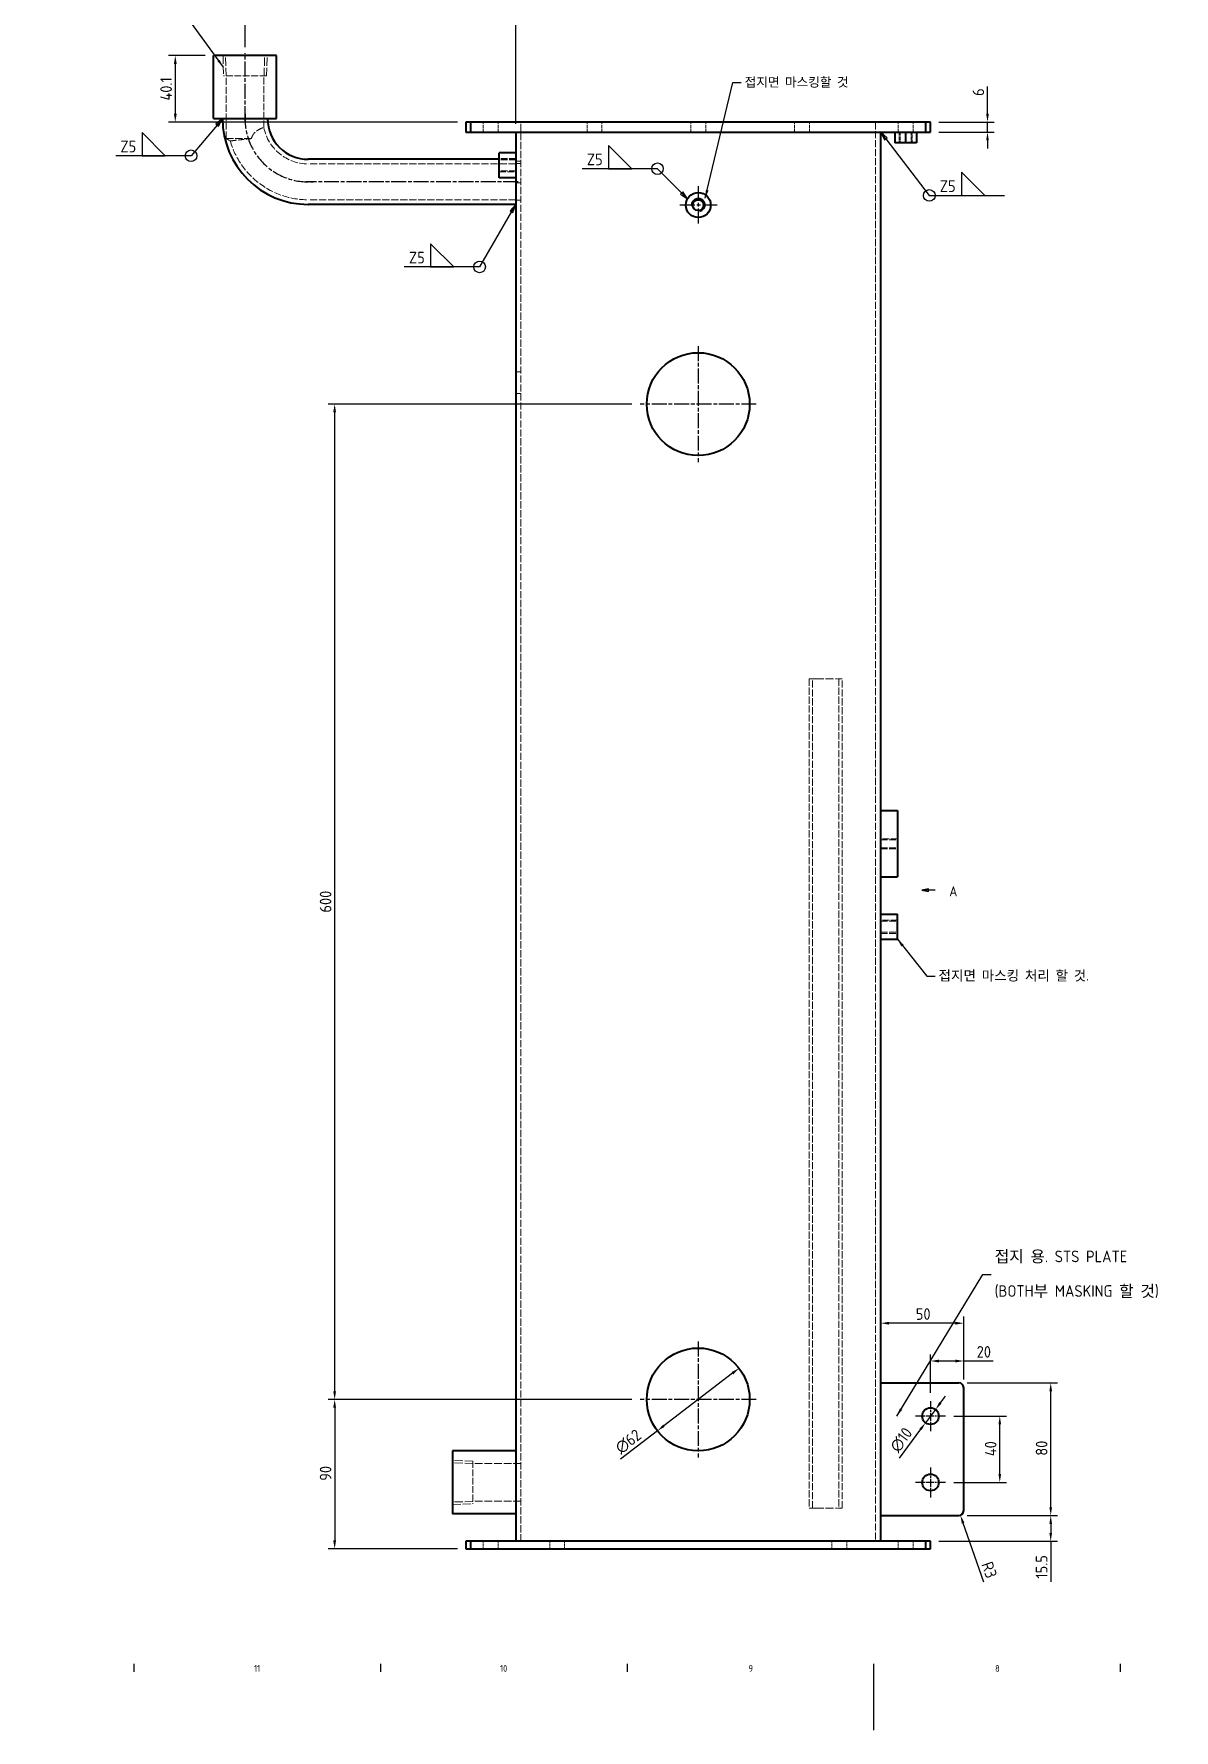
# Model space of a CAD drawing. Header units: millimetres. Extents: x 0 to 2378, y 0 to 1682.
# Drawn here: x 683 to 1370, y 0 to 1022 of the extents above; entities that cross this region are included whole.
import ezdxf

# ---------------------------------------------------------------- set-up
doc = ezdxf.new("R2010")
doc.units = ezdxf.units.MM
doc.header["$LTSCALE"] = 2
doc.linetypes.add('CHAIN', pattern=[0.3543, 0.2362, -0.0295, 0.0591, -0.0295])
doc.linetypes.add('DASHED', pattern=[0.2067, 0.1654, -0.0413])
doc.layers.get('0').update_dxf_attribs({"color": 3, "lineweight": 25})
for name, color, linetype, lineweight in [('가려진 것(ISO)', 2, 'DASHED', 18), ('가시적인 것(ISO)', 3, 'Continuous', 40), ('가시적인 좁은 것(ISO)', 3, 'Continuous', 35), ('경계(ISO)', 7, 'Continuous', 25), ('기호(ISO)', 5, 'Continuous', 25), ('단면선(ISO)', 7, 'CHAIN', 25), ('중심 표식(ISO)', 1, 'Continuous', 25), ('중심선(ISO)', 1, 'Continuous', 25), ('치수(ISO)', 2, 'Continuous', 25)]:
    doc.layers.add(name, color=color, linetype=linetype, lineweight=lineweight)
doc.styles.add('문자 텍스트_PSTEK_POSCO', font='isocp.shx')
doc.styles.add('부품번호텍스트_PSTEK_POSCO', font='isocp.shx')
doc.styles.add('치수 텍스트_PSTEK_POSCO', font='isocp.shx')
doc.dimstyles.new('치수_PSTEK_POSCO', dxfattribs={"dimscale": 2, "dimtxt": 3.5, "dimasz": 2.5, "dimexe": 2, "dimexo": 2.5, "dimgap": 1, "dimtad": 1, "dimrnd": 1e-08, "dimdsep": 46, "dimtxsty": '치수 텍스트_PSTEK_POSCO', "dimcen": 0.09, "dimdle": 10, "dimclrd": 7, "dimclre": 7, "dimclrt": 2, "dimadec": 1, "dimazin": 2, "dimtfac": 1, "dimtmove": 0, "dimatfit": 3, "dimfxl": 0, "dimtolj": 1, "dimlwd": -1, "dimlwe": -1, "dimarcsym": 0})
doc.dimstyles.new('치수_PSTEK_POSCO$7', dxfattribs={"dimscale": 2, "dimtxt": 3.5, "dimasz": 2.5, "dimexe": 2, "dimexo": 2.5, "dimgap": 1, "dimtad": 1, "dimrnd": 1e-08, "dimdsep": 46, "dimtxsty": '치수 텍스트_PSTEK_POSCO', "dimcen": 0.09, "dimdle": 10, "dimclrd": 7, "dimclre": 7, "dimclrt": 2, "dimadec": 1, "dimazin": 2, "dimtfac": 1, "dimtmove": 0, "dimatfit": 3, "dimfxl": 0, "dimtolj": 1, "dimlwd": -1, "dimlwe": -1, "dimarcsym": 0})

# ---------------------------------------------------------------- blocks, each defined once
blk = doc.blocks.new('경계 Default Border')
at = {"layer": '경계(ISO)'}
for p, q in [((371.56, 20), (371.56, 17.6)), ((445.88, 20), (445.88, 17.6)), ((520.19, 20), (520.19, 17.6)), ((668.81, 20), (668.81, 17.6))]:
    blk.add_line(p, q, dxfattribs=at)
at = {"layer": '경계(ISO)', "flags": 128}
blk.add_lwpolyline([(594.5, 0), (594.5, 20)], dxfattribs=at)
at = {"layer": '경계(ISO)', "color": 2, "char_height": 2, "attachment_point": 7, "style": '문자 텍스트_PSTEK_POSCO'}
for s, insert in [('11', (407.82, 17.6)), ('10', (481.91, 17.58)), ('9', (556.77, 17.58)), ('8', (631.09, 17.58))]:
    blk.add_mtext(s, dxfattribs=dict(at, insert=insert))
blk = doc.blocks.new('2dTransSection0')
at = {"layer": '단면선(ISO)', "linetype": 'Continuous'}
for p, q in [((611.02, 253.57), (609.02, 253.17)), ((611.02, 253.17), (609.02, 253.17)), ((609.02, 253.17), (611.02, 252.77)), ((611.02, 252.77), (611.02, 253.57)), ((613.02, 253.17), (611.02, 253.17))]:
    blk.add_line(p, q, dxfattribs=at)
at = {"layer": '단면선(ISO)', "linetype": 'Continuous', "flags": 128}
blk.add_lwpolyline([(611.02, 253.57), (609.02, 253.17)], dxfattribs=at)
at = {"layer": '단면선(ISO)'}
blk.add_solid([(611.02, 253.57), (609.02, 253.17), (611.02, 252.77), (611.02, 253.57)], dxfattribs=at)
at = {"layer": '단면선(ISO)', "insert": (617.3, 251.31), "char_height": 3, "attachment_point": 7, "style": '부품번호텍스트_PSTEK_POSCO'}
blk.add_mtext('A', dxfattribs=at)
blk = doc.blocks.new('*D38')
at = {"layer": 'Defpoints', "color": 0}
for p in [(973.3, 1051.8), (810.2, 1009.4), (973.3, 963.3)]:
    blk.add_point(p, dxfattribs=at)
at = {"layer": '치수(ISO)', "color": 7}
for p, q in [((810.2, 1014.4), (810.2, 1055.8)), ((973.3, 968.3), (973.3, 1055.8)), ((815.2, 1051.8), (968.3, 1051.8))]:
    blk.add_line(p, q, dxfattribs=at)
for points in [[(815.2, 1052.6), (815.2, 1050.9), (810.2, 1051.8)], [(968.3, 1052.6), (968.3, 1050.9), (973.3, 1051.8)]]:
    blk.add_solid(points, dxfattribs=at)
at = {"layer": '치수(ISO)', "color": 2, "insert": (883.3, 1057.3), "char_height": 7, "attachment_point": 4, "style": '치수 텍스트_PSTEK_POSCO'}
blk.add_mtext('\\A1;163.1', dxfattribs=at)
blk = doc.blocks.new('*D39')
at = {"layer": 'Defpoints', "color": 0}
for p in [(791.2, 1009.4), (768.1, 969.3), (943.3, 969.3)]:
    blk.add_point(p, dxfattribs=at)
at = {"layer": '치수(ISO)', "color": 7}
for p, q in [((786.2, 1009.4), (764.1, 1009.4)), ((768.1, 1004.4), (768.1, 974.3)), ((938.3, 969.3), (764.1, 969.3))]:
    blk.add_line(p, q, dxfattribs=at)
for points in [[(767.3, 1004.4), (769, 1004.4), (768.1, 1009.4)], [(767.3, 974.3), (769, 974.3), (768.1, 969.3)]]:
    blk.add_solid(points, dxfattribs=at)
at = {"layer": '치수(ISO)', "color": 2, "insert": (762.6, 982.3), "char_height": 7, "attachment_point": 4, "rotation": 90, "style": '치수 텍스트_PSTEK_POSCO'}
blk.add_mtext('\\A1;40.1', dxfattribs=at)
blk = doc.blocks.new('*D51')
at = {"layer": 'Defpoints', "color": 0}
for p in [(1107.9, 218.1), (1058.7, 180.4)]:
    blk.add_point(p, dxfattribs=at)
at = {"layer": '치수(ISO)', "color": 7}
for p, q in [((1103.9, 215.1), (1062.6, 183.5)), ((1058.7, 180.4), (1036.4, 163.3))]:
    blk.add_line(p, q, dxfattribs=at)
for points in [[(1103.4, 215.8), (1104.4, 214.4), (1107.9, 218.1)], [(1062.1, 184.1), (1063.1, 182.8), (1058.7, 180.4)]]:
    blk.add_solid(points, dxfattribs=at)
at = {"layer": '치수(ISO)', "color": 2, "insert": (1034.6, 168.9), "char_height": 7, "attachment_point": 4, "rotation": 37.459, "style": '치수 텍스트_PSTEK_POSCO'}
blk.add_mtext('\\A1;∅62', dxfattribs=at)
blk = doc.blocks.new('*D52')
at = {"layer": 'Defpoints', "color": 0}
for p in [(1240.3, 209.3), (1295.7, 209.3), (1240.3, 129.3)]:
    blk.add_point(p, dxfattribs=at)
at = {"layer": '치수(ISO)', "color": 7}
for p, q in [((1245.3, 209.3), (1299.7, 209.3)), ((1295.7, 134.3), (1295.7, 204.3)), ((1245.3, 129.3), (1299.7, 129.3))]:
    blk.add_line(p, q, dxfattribs=at)
for points in [[(1294.9, 204.3), (1296.5, 204.3), (1295.7, 209.3)], [(1294.9, 134.3), (1296.5, 134.3), (1295.7, 129.3)]]:
    blk.add_solid(points, dxfattribs=at)
at = {"layer": '치수(ISO)', "color": 2, "insert": (1290.2, 165.4), "char_height": 7, "attachment_point": 4, "rotation": 90, "style": '치수 텍스트_PSTEK_POSCO'}
blk.add_mtext('\\A1;80', dxfattribs=at)
blk = doc.blocks.new('*D53')
at = {"layer": 'Defpoints', "color": 0}
for p in [(1232.3, 189.3), (1265, 189.3), (1232.3, 149.3)]:
    blk.add_point(p, dxfattribs=at)
at = {"layer": '치수(ISO)', "color": 7}
for p, q in [((1237.3, 189.3), (1269, 189.3)), ((1265, 154.3), (1265, 184.3)), ((1237.3, 149.3), (1269, 149.3))]:
    blk.add_line(p, q, dxfattribs=at)
for points in [[(1264.2, 184.3), (1265.8, 184.3), (1265, 189.3)], [(1264.2, 154.3), (1265.8, 154.3), (1265, 149.3)]]:
    blk.add_solid(points, dxfattribs=at)
at = {"layer": '치수(ISO)', "color": 2, "insert": (1259.5, 165.1), "char_height": 7, "attachment_point": 4, "rotation": 90, "style": '치수 텍스트_PSTEK_POSCO'}
blk.add_mtext('\\A1;40', dxfattribs=at)
blk = doc.blocks.new('*D54')
at = {"layer": 'Defpoints', "color": 0}
for p in [(1243.3, 222.5), (1243.3, 206.3), (1223.3, 198.3)]:
    blk.add_point(p, dxfattribs=at)
at = {"layer": '치수(ISO)', "color": 7}
for p, q in [((1223.3, 203.3), (1223.3, 226.5)), ((1243.3, 211.3), (1243.3, 226.5)), ((1228.3, 222.5), (1238.3, 222.5)), ((1243.3, 222.5), (1261, 222.5))]:
    blk.add_line(p, q, dxfattribs=at)
for points in [[(1228.3, 223.3), (1228.3, 221.6), (1223.3, 222.5)], [(1238.3, 223.3), (1238.3, 221.6), (1243.3, 222.5)]]:
    blk.add_solid(points, dxfattribs=at)
at = {"layer": '치수(ISO)', "color": 2, "insert": (1251.1, 228), "char_height": 7, "attachment_point": 4, "style": '치수 텍스트_PSTEK_POSCO'}
blk.add_mtext('\\A1;20', dxfattribs=at)
blk = doc.blocks.new('*D55')
at = {"layer": 'Defpoints', "color": 0}
for p in [(1193.3, 262.8), (1193.3, 245.3), (1243.3, 206.3)]:
    blk.add_point(p, dxfattribs=at)
at = {"layer": '치수(ISO)', "color": 7}
for p, q in [((1243.3, 211.3), (1243.3, 249.3)), ((1238.3, 245.3), (1198.3, 245.3))]:
    blk.add_line(p, q, dxfattribs=at)
for points in [[(1198.3, 246.1), (1198.3, 244.4), (1193.3, 245.3)], [(1238.3, 246.1), (1238.3, 244.4), (1243.3, 245.3)]]:
    blk.add_solid(points, dxfattribs=at)
at = {"layer": '치수(ISO)', "color": 2, "insert": (1214.4, 250.8), "char_height": 7, "attachment_point": 4, "style": '치수 텍스트_PSTEK_POSCO'}
blk.add_mtext('\\A1;50', dxfattribs=at)
blk = doc.blocks.new('*D56')
at = {"layer": 'Defpoints', "color": 0}
for p in [(1220.3, 185.3), (1226.3, 193.3)]:
    blk.add_point(p, dxfattribs=at)
at = {"layer": '치수(ISO)', "color": 7}
for p, q in [((1229.3, 197.3), (1232.3, 201.3)), ((1226.3, 193.3), (1220.3, 185.3)), ((1217.3, 181.3), (1204.3, 164))]:
    blk.add_line(p, q, dxfattribs=at)
for points in [[(1228.6, 197.8), (1229.9, 196.8), (1226.3, 193.3)], [(1216.6, 181.8), (1217.9, 180.8), (1220.3, 185.3)]]:
    blk.add_solid(points, dxfattribs=at)
at = {"layer": '치수(ISO)', "color": 2, "insert": (1201.1, 168.9), "char_height": 7, "attachment_point": 4, "rotation": 53.2089, "style": '치수 텍스트_PSTEK_POSCO'}
blk.add_mtext('\\A1;∅10', dxfattribs=at)
blk = doc.blocks.new('*D57')
at = {"layer": 'Defpoints', "color": 0}
for p in [(1240.3, 132.3), (1241.3, 129.5)]:
    blk.add_point(p, dxfattribs=at)
at = {"layer": '치수(ISO)', "color": 7}
blk.add_line((1255.4, 89.2), (1242.9, 124.7), dxfattribs=at)
blk.add_solid([(1243.7, 125), (1242.1, 124.5), (1241.3, 129.5)], dxfattribs=at)
at = {"layer": '치수(ISO)', "color": 2, "insert": (1257.1, 101.1), "char_height": 7, "attachment_point": 4, "rotation": 289.3926, "style": '치수 텍스트_PSTEK_POSCO'}
blk.add_mtext('\\A1;R3', dxfattribs=at)
blk = doc.blocks.new('*D58')
at = {"layer": 'Defpoints', "color": 0}
for p in [(1240.3, 129.3), (1295.7, 129.3), (1223.3, 113.8)]:
    blk.add_point(p, dxfattribs=at)
at = {"layer": '치수(ISO)', "color": 7}
for p, q in [((1245.3, 129.3), (1299.7, 129.3)), ((1295.7, 124.3), (1295.7, 118.8)), ((1228.3, 113.8), (1299.7, 113.8)), ((1295.7, 113.8), (1295.7, 89.3))]:
    blk.add_line(p, q, dxfattribs=at)
for points in [[(1294.9, 124.3), (1296.5, 124.3), (1295.7, 129.3)], [(1294.9, 118.8), (1296.5, 118.8), (1295.7, 113.8)]]:
    blk.add_solid(points, dxfattribs=at)
at = {"layer": '치수(ISO)', "color": 2, "insert": (1290.2, 91.3), "char_height": 7, "attachment_point": 4, "rotation": 90, "style": '치수 텍스트_PSTEK_POSCO'}
blk.add_mtext('\\A1;15.5', dxfattribs=at)
blk = doc.blocks.new('용접 기호 식별자2')
at = {"layer": '기호(ISO)', "color": 7}
for p, q in [((485.38, 457.68), (475.76, 441.01)), ((486.63, 459.84), (484.95, 457.93)), ((484.95, 457.93), (485.82, 457.43)), ((485.38, 457.68), (486.63, 459.84)), ((485.82, 457.43), (486.63, 459.84)), ((475.76, 441.01), (453.08, 441.01))]:
    blk.add_line(p, q, dxfattribs=at)
at = {"layer": '기호(ISO)'}
for p, q in [((468.01, 441.01), (461.01, 448.01)), ((461.01, 448.01), (461.01, 441.01)), ((461.01, 441.01), (468.01, 441.01))]:
    blk.add_line(p, q, dxfattribs=at)
at = {"layer": '기호(ISO)', "color": 7, "flags": 128}
blk.add_lwpolyline([(485.82, 457.43), (486.63, 459.84)], dxfattribs=at)
at = {"layer": '기호(ISO)'}
blk.add_circle((475.76, 441.01), 1.75, dxfattribs=at)
at = {"layer": '기호(ISO)', "color": 7}
blk.add_solid([(485.82, 457.43), (486.63, 459.84), (484.95, 457.93), (485.82, 457.43)], dxfattribs=at)
at = {"layer": '기호(ISO)', "color": 7, "insert": (454.47, 442.06), "char_height": 3.5, "attachment_point": 7, "style": '치수 텍스트_PSTEK_POSCO'}
blk.add_mtext('Z5', dxfattribs=at)
blk = doc.blocks.new('용접 기호 식별자3')
at = {"layer": '기호(ISO)', "color": 7}
for p, q in [((398.28, 485.69), (396.29, 484.11)), ((396.67, 483.78), (398.28, 485.69)), ((397.05, 483.46), (398.28, 485.69)), ((396.67, 483.78), (388.81, 474.5)), ((396.29, 484.11), (397.05, 483.46)), ((388.81, 474.5), (366.12, 474.5))]:
    blk.add_line(p, q, dxfattribs=at)
at = {"layer": '기호(ISO)'}
for p, q in [((381.06, 474.5), (374.06, 481.5)), ((374.06, 481.5), (374.06, 474.5)), ((374.06, 474.5), (381.06, 474.5))]:
    blk.add_line(p, q, dxfattribs=at)
at = {"layer": '기호(ISO)', "color": 7, "flags": 128}
blk.add_lwpolyline([(397.05, 483.46), (398.28, 485.69)], dxfattribs=at)
at = {"layer": '기호(ISO)'}
blk.add_circle((388.81, 474.5), 1.75, dxfattribs=at)
at = {"layer": '기호(ISO)', "color": 7}
blk.add_solid([(397.05, 483.46), (398.28, 485.69), (396.29, 484.11), (397.05, 483.46)], dxfattribs=at)
at = {"layer": '기호(ISO)', "color": 7, "insert": (367.52, 475.55), "char_height": 3.5, "attachment_point": 7, "style": '치수 텍스트_PSTEK_POSCO'}
blk.add_mtext('Z5', dxfattribs=at)
blk = doc.blocks.new('용접 기호 식별자4')
at = {"layer": '기호(ISO)'}
for p, q in [((521.61, 470.6), (514.61, 477.6)), ((514.61, 477.6), (514.61, 470.6)), ((514.61, 470.6), (521.61, 470.6))]:
    blk.add_line(p, q, dxfattribs=at)
at = {"layer": '기호(ISO)', "color": 7}
for p, q in [((529.36, 470.6), (506.67, 470.6)), ((536.64, 463.32), (529.36, 470.6)), ((536.99, 463.68), (536.29, 462.97)), ((536.29, 462.97), (538.41, 461.55)), ((536.64, 463.32), (538.41, 461.55)), ((538.41, 461.55), (536.99, 463.68))]:
    blk.add_line(p, q, dxfattribs=at)
at = {"layer": '기호(ISO)', "color": 7, "flags": 128}
blk.add_lwpolyline([(536.29, 462.97), (538.41, 461.55)], dxfattribs=at)
at = {"layer": '기호(ISO)'}
blk.add_circle((529.36, 470.6), 1.75, dxfattribs=at)
at = {"layer": '기호(ISO)', "color": 7}
blk.add_solid([(536.29, 462.97), (538.41, 461.55), (536.99, 463.68), (536.29, 462.97)], dxfattribs=at)
at = {"layer": '기호(ISO)', "color": 7, "insert": (508.07, 471.65), "char_height": 3.5, "attachment_point": 7, "style": '치수 텍스트_PSTEK_POSCO'}
blk.add_mtext('Z5', dxfattribs=at)
blk = doc.blocks.new('용접 기호 식별자5')
at = {"layer": '기호(ISO)', "color": 7}
for p, q in [((598.16, 479.66), (596.63, 481.64)), ((598.55, 479.96), (596.63, 481.64)), ((596.63, 481.64), (597.76, 479.35)), ((597.76, 479.35), (598.55, 479.96)), ((598.16, 479.66), (611.27, 462.55)), ((611.27, 462.55), (633.96, 462.55))]:
    blk.add_line(p, q, dxfattribs=at)
at = {"layer": '기호(ISO)'}
for p, q in [((627.96, 462.55), (620.96, 469.55)), ((620.96, 469.55), (620.96, 462.55)), ((620.96, 462.55), (627.96, 462.55))]:
    blk.add_line(p, q, dxfattribs=at)
at = {"layer": '기호(ISO)', "color": 7, "flags": 128}
blk.add_lwpolyline([(598.55, 479.96), (596.63, 481.64)], dxfattribs=at)
at = {"layer": '기호(ISO)'}
blk.add_circle((611.27, 462.55), 1.75, dxfattribs=at)
at = {"layer": '기호(ISO)', "color": 7}
blk.add_solid([(598.55, 479.96), (596.63, 481.64), (597.76, 479.35), (598.55, 479.96)], dxfattribs=at)
at = {"layer": '기호(ISO)', "color": 7, "insert": (614.42, 463.6), "char_height": 3.5, "attachment_point": 7, "style": '치수 텍스트_PSTEK_POSCO'}
blk.add_mtext('Z5', dxfattribs=at)
blk = doc.blocks.new('*D80')
at = {"layer": 'Defpoints', "color": 0}
for p in [(1223.3, 969.3), (1223.3, 963.3), (1257.6, 969.3)]:
    blk.add_point(p, dxfattribs=at)
at = {"layer": '치수(ISO)', "color": 7}
for p, q in [((1257.6, 974.3), (1257.6, 990.7)), ((1228.3, 969.3), (1261.6, 969.3)), ((1228.3, 963.3), (1261.6, 963.3)), ((1257.6, 963.3), (1257.6, 969.3)), ((1257.6, 958.3), (1257.6, 953.3))]:
    blk.add_line(p, q, dxfattribs=at)
for points in [[(1256.8, 974.3), (1258.4, 974.3), (1257.6, 969.3)], [(1256.8, 958.3), (1258.4, 958.3), (1257.6, 963.3)]]:
    blk.add_solid(points, dxfattribs=at)
at = {"layer": '치수(ISO)', "color": 2, "insert": (1252.1, 985.1), "char_height": 7, "attachment_point": 4, "rotation": 90, "style": '치수 텍스트_PSTEK_POSCO'}
blk.add_mtext('\\A1;6', dxfattribs=at)
blk = doc.blocks.new('*D89')
at = {"layer": 'Defpoints', "color": 0}
for p in [(864.2, 799.3), (1048.3, 799.3), (1048.3, 199.3)]:
    blk.add_point(p, dxfattribs=at)
at = {"layer": '치수(ISO)', "color": 7}
for p, q in [((1043.3, 799.3), (860.2, 799.3)), ((864.2, 204.3), (864.2, 794.3)), ((1043.3, 199.3), (860.2, 199.3))]:
    blk.add_line(p, q, dxfattribs=at)
for points in [[(863.3, 794.3), (865, 794.3), (864.2, 799.3)], [(863.3, 204.3), (865, 204.3), (864.2, 199.3)]]:
    blk.add_solid(points, dxfattribs=at)
at = {"layer": '치수(ISO)', "color": 2, "insert": (858.7, 492.8), "char_height": 7, "attachment_point": 4, "rotation": 90, "style": '치수 텍스트_PSTEK_POSCO'}
blk.add_mtext('\\A1;600', dxfattribs=at)
blk = doc.blocks.new('*D90')
at = {"layer": 'Defpoints', "color": 0}
for p in [(1048.3, 199.3), (864.2, 109.3), (943.3, 109.3)]:
    blk.add_point(p, dxfattribs=at)
at = {"layer": '치수(ISO)', "color": 7}
for p, q in [((1043.3, 199.3), (860.2, 199.3)), ((864.2, 194.3), (864.2, 114.3)), ((938.3, 109.3), (860.2, 109.3))]:
    blk.add_line(p, q, dxfattribs=at)
for points in [[(863.3, 194.3), (865, 194.3), (864.2, 199.3)], [(863.3, 114.3), (865, 114.3), (864.2, 109.3)]]:
    blk.add_solid(points, dxfattribs=at)
at = {"layer": '치수(ISO)', "color": 2, "insert": (858.7, 150.3), "char_height": 7, "attachment_point": 4, "rotation": 90, "style": '치수 텍스트_PSTEK_POSCO'}
blk.add_mtext('\\A1;90', dxfattribs=at)

msp = doc.modelspace()

# ---------------------------------------------------------------- linework, layer by layer
at = {"layer": '가려진 것(ISO)', "ltscale": 14.811291}
for p, q in [((796.8825, 1009.3854), (797.265, 997.1454)), ((798.7171, 997.1454), (798.3346, 1009.3854)), ((821.6181, 997.1454), (822.0006, 1009.3854)), ((823.0702, 997.1454), (823.4527, 1009.3854)), ((947.5076, 162.188), (935.2676, 162.5705)), ((947.5076, 160.7359), (935.2676, 161.1184)), ((947.5076, 137.8349), (935.2676, 137.4524)), ((935.2676, 136.0002), (947.5076, 136.3827))]:
    msp.add_line(p, q, dxfattribs=at)
at = {"layer": '가려진 것(ISO)', "ltscale": 12.256541}
for p, q in [((823.0702, 997.1454), (797.265, 997.1454)), ((947.5076, 162.188), (947.5076, 136.3827))]:
    msp.add_line(p, q, dxfattribs=at)
at = {"layer": '가려진 것(ISO)', "ltscale": 13.048587}
msp.add_line((798.8521, 959.3854), (798.8521, 997.1454), dxfattribs=at)
at = {"layer": '가려진 것(ISO)', "ltscale": 12.514194}
msp.add_line((821.4831, 966.1052), (821.4831, 997.1454), dxfattribs=at)
at = {"layer": '가려진 것(ISO)', "ltscale": 5.71399}
for p, q in [((953.7676, 963.2854), (953.7676, 969.2854)), ((962.7676, 963.2854), (962.7676, 969.2854)), ((1016.2676, 963.2854), (1016.2676, 969.2854)), ((1025.2676, 963.2854), (1025.2676, 969.2854)), ((1078.7676, 963.2854), (1078.7676, 969.2854)), ((1087.7676, 963.2854), (1087.7676, 969.2854)), ((1141.2676, 963.2854), (1141.2676, 969.2854)), ((1150.2676, 963.2854), (1150.2676, 969.2854)), ((1203.7676, 963.2854), (1203.7676, 969.2854)), ((1212.7676, 963.2854), (1212.7676, 969.2854))]:
    msp.add_line(p, q, dxfattribs=at)
at = {"layer": '가려진 것(ISO)', "ltscale": 13.097622}
for p, q in [((976.4676, 113.7854), (976.4676, 969.2854)), ((1190.0676, 969.2854), (1190.0676, 113.7854))]:
    msp.add_line(p, q, dxfattribs=at)
at = {"layer": '가려진 것(ISO)', "ltscale": 6.190164}
for p, q in [((1204.2676, 963.2854), (1204.2676, 956.7854)), ((1204.9441, 963.2854), (1204.9441, 956.7854)), ((1211.5911, 963.2854), (1211.5911, 956.7854)), ((1212.2676, 956.7854), (1212.2676, 963.2854))]:
    msp.add_line(p, q, dxfattribs=at)
at = {"layer": '가려진 것(ISO)', "ltscale": 13.10194}
msp.add_line((813.9824, 959.3854), (798.8521, 959.3854), dxfattribs=at)
at = {"layer": '가려진 것(ISO)', "ltscale": 2.665491}
msp.add_line((801.2513, 957.9438), (798.8521, 959.3854), dxfattribs=at)
at = {"layer": '가려진 것(ISO)', "ltscale": 13.146547}
for p, q in [((973.2676, 944.0854), (848.2676, 944.0854)), ((973.2676, 922.4854), (848.2676, 922.4854))]:
    msp.add_line(p, q, dxfattribs=at)
at = {"layer": '가려진 것(ISO)', "ltscale": 12.094824}
for p, q in [((973.2676, 947.2854), (963.2676, 947.2854)), ((973.2676, 946.8854), (963.2676, 946.8854)), ((973.2676, 946.6089), (963.2676, 946.6089)), ((973.2676, 939.9619), (963.2676, 939.9619)), ((963.2676, 939.2854), (973.2676, 939.2854)), ((1203.2676, 537.2854), (1193.2676, 537.2854)), ((1193.2676, 536.7439), (1203.2676, 536.7439)), ((1193.2676, 531.8269), (1203.2676, 531.8269)), ((1193.2676, 531.2854), (1203.2676, 531.2854)), ((1203.2676, 488.2854), (1193.2676, 488.2854)), ((1193.2676, 487.6089), (1203.2676, 487.6089)), ((1193.2676, 480.9619), (1203.2676, 480.9619)), ((1193.2676, 480.2854), (1203.2676, 480.2854))]:
    msp.add_line(p, q, dxfattribs=at)
at = {"layer": '가려진 것(ISO)', "ltscale": 3.047415}
for p, q in [((976.4676, 945.7854), (973.2676, 945.7854)), ((976.4676, 944.2854), (973.2676, 944.2854)), ((976.4676, 932.7854), (973.2676, 932.7854)), ((976.4676, 922.2854), (973.2676, 922.2854)), ((976.4676, 818.7854), (973.2676, 818.7854)), ((976.4676, 805.7854), (973.2676, 805.7854))]:
    msp.add_line(p, q, dxfattribs=at)
at = {"layer": '가려진 것(ISO)', "ltscale": 13.005186}
for p, q in [((1150.0676, 633.7854), (1150.0676, 133.7854)), ((1152.0676, 133.7854), (1152.0676, 633.7854)), ((1168.0676, 633.7854), (1168.0676, 133.7854)), ((1170.0676, 133.7854), (1170.0676, 633.7854))]:
    msp.add_line(p, q, dxfattribs=at)
at = {"layer": '가려진 것(ISO)', "ltscale": 1.904597}
for p, q in [((1152.0676, 633.7854), (1150.0676, 633.7854)), ((1170.0676, 633.7854), (1168.0676, 633.7854)), ((1150.0676, 133.7854), (1152.0676, 133.7854)), ((1168.0676, 133.7854), (1170.0676, 133.7854))]:
    msp.add_line(p, q, dxfattribs=at)
at = {"layer": '가려진 것(ISO)', "ltscale": 2.991791}
for p, q in [((1152.0676, 633.7854), (1154.0676, 633.7854)), ((1166.0676, 633.7854), (1168.0676, 633.7854)), ((1152.0676, 133.7854), (1154.0676, 133.7854)), ((1166.0676, 133.7854), (1168.0676, 133.7854))]:
    msp.add_line(p, q, dxfattribs=at)
at = {"layer": '가려진 것(ISO)', "ltscale": 14.513788}
for p, q in [((1154.0676, 633.7854), (1166.0676, 633.7854)), ((1154.0676, 133.7854), (1166.0676, 133.7854))]:
    msp.add_line(p, q, dxfattribs=at)
at = {"layer": '가려진 것(ISO)', "ltscale": 14.010643}
for p, q in [((976.4676, 160.6009), (947.5076, 160.6009)), ((976.4676, 137.9699), (947.5076, 137.9699))]:
    msp.add_line(p, q, dxfattribs=at)
at = {"layer": '가려진 것(ISO)', "ltscale": 4.285467}
for p, q in [((953.7676, 109.2854), (953.7676, 113.7854)), ((962.7676, 109.2854), (962.7676, 113.7854)), ((993.7676, 109.2854), (993.7676, 113.7854)), ((1002.7676, 109.2854), (1002.7676, 113.7854)), ((1163.7676, 109.2854), (1163.7676, 113.7854)), ((1172.7676, 109.2854), (1172.7676, 113.7854)), ((1203.7676, 109.2854), (1203.7676, 113.7854)), ((1212.7676, 109.2854), (1212.7676, 113.7854))]:
    msp.add_line(p, q, dxfattribs=at)
at = {"layer": '가려진 것(ISO)', "ltscale": 12.9826}
msp.add_arc((848.2676, 971.3854), 27.3, 191.1520937, 270, dxfattribs=at)
at = {"layer": '가려진 것(ISO)', "ltscale": 12.738886}
msp.add_arc((848.2676, 971.3854), 48.9, 195.954793, 270, dxfattribs=at)
at = {"layer": '가려진 것(ISO)', "ltscale": 13.375068}
msp.add_open_spline([(813.9824, 959.3854), (814.1966, 960.1666), (814.5003, 960.9018), (815.3287, 962.2661), (815.8304, 962.8483), (817.1279, 964.0246), (817.9434, 964.5332), (819.4139, 965.3043), (820.0631, 965.574), (821.089, 965.9734), (821.4025, 966.0774), (821.4786, 966.1036), (821.4831, 966.1052), (821.4831, 966.1053)], degree=3, knots=[-3.238846687, -3.238846687, -3.238846687, -3.238846687, -2.976344386, -2.976344386, -2.708612742, -2.708612742, -2.345052948, -2.345052948, -2.004057463, -2.004057463, -1.634884579, -1.634884579, -1.584610848, -1.584610848, -1.584610848, -1.584610848], dxfattribs=at)
at = {"layer": '가려진 것(ISO)', "ltscale": 11.460668}
msp.add_open_spline([(801.2513, 957.9438), (801.3013, 957.95), (801.3763, 957.9593), (801.8626, 958.0189), (802.2151, 958.0618), (803.3804, 958.2011), (804.3273, 958.3122), (806.604, 958.5718), (807.916, 958.7182), (810.744, 959.0302), (812.2364, 959.1932), (813.7958, 959.3648), (813.8892, 959.3751), (813.9824, 959.3854)], degree=3, knots=[0, 0, 0, 0, 0.283940848, 0.283940848, 0.55997662, 0.55997662, 0.988754719, 0.988754719, 1.424894468, 1.424894468, 1.870975131, 1.870975131, 1.899473709, 1.899473709, 1.899473709, 1.899473709], dxfattribs=at)
at = {"layer": '가시적인 것(ISO)'}
for p, q in [((829.1676, 1009.3854), (791.1676, 1009.3854)), ((791.1676, 971.3854), (791.1676, 1009.3854)), ((829.1676, 971.3854), (829.1676, 1009.3854)), ((791.1676, 971.3854), (829.1676, 971.3854)), ((943.2676, 969.2854), (943.2676, 963.2854)), ((946.2676, 969.2854), (943.2676, 969.2854)), ((943.2676, 963.2854), (946.2676, 963.2854)), ((946.2676, 963.2854), (946.2676, 969.2854)), ((1220.2676, 969.2854), (946.2676, 969.2854)), ((946.2676, 963.2854), (1220.2676, 963.2854)), ((973.2676, 963.2854), (973.2676, 113.7854)), ((1193.2676, 113.7854), (1193.2676, 963.2854)), ((1201.7676, 963.2854), (1201.7676, 956.7854)), ((1208.2676, 963.2854), (1208.2676, 956.7854)), ((1214.7676, 963.2854), (1214.7676, 956.7854)), ((1223.2676, 969.2854), (1220.2676, 969.2854)), ((1220.2676, 969.2854), (1220.2676, 963.2854)), ((1220.2676, 963.2854), (1223.2676, 963.2854)), ((1223.2676, 963.2854), (1223.2676, 969.2854)), ((1208.2676, 956.7854), (1201.7676, 956.7854)), ((1214.7676, 956.7854), (1208.2676, 956.7854)), ((963.2676, 946.8854), (848.2676, 946.8854)), ((963.2676, 935.7854), (963.2676, 950.7854)), ((973.2676, 950.7854), (963.2676, 950.7854)), ((973.2676, 935.7854), (963.2676, 935.7854)), ((973.2676, 919.6854), (848.2676, 919.6854)), ((1193.2676, 554.2854), (1203.2676, 554.2854)), ((1203.2676, 554.2854), (1203.2676, 514.2854)), ((1193.2676, 514.2854), (1203.2676, 514.2854)), ((1193.2676, 491.7854), (1203.2676, 491.7854)), ((1203.2676, 476.7854), (1203.2676, 491.7854)), ((1193.2676, 476.7854), (1203.2676, 476.7854)), ((1193.2676, 209.2854), (1240.2676, 209.2854)), ((1243.2676, 132.2854), (1243.2676, 206.2854)), ((935.2676, 168.2854), (935.2676, 130.2854)), ((973.2676, 168.2854), (935.2676, 168.2854)), ((973.2676, 130.2854), (935.2676, 130.2854)), ((1193.2676, 129.2854), (1240.2676, 129.2854)), ((946.2676, 113.7854), (943.2676, 113.7854)), ((943.2676, 113.7854), (943.2676, 109.2854)), ((946.2676, 109.2854), (946.2676, 113.7854)), ((1220.2676, 113.7854), (946.2676, 113.7854)), ((1223.2676, 113.7854), (1220.2676, 113.7854)), ((1220.2676, 113.7854), (1220.2676, 109.2854)), ((1223.2676, 109.2854), (1223.2676, 113.7854)), ((943.2676, 109.2854), (946.2676, 109.2854)), ((946.2676, 109.2854), (1220.2676, 109.2854)), ((1220.2676, 109.2854), (1223.2676, 109.2854))]:
    msp.add_line(p, q, dxfattribs=at)
for centre, radius in [((1083.2676, 919.2854), 7.5), ((1083.2676, 919.2854), 3.3235), ((1083.2676, 799.2854), 31), ((1083.2676, 199.2854), 31), ((1223.2676, 189.2854), 5), ((1223.2676, 149.2854), 5)]:
    msp.add_circle(centre, radius, dxfattribs=at)
for centre, radius, start, end in [((848.2676, 971.3854), 51.7, 180, 270), ((848.2676, 971.3854), 24.5, 180, 270), ((1240.2676, 206.2854), 3, 0, 90), ((1240.2676, 132.2854), 3, 270, 0)]:
    msp.add_arc(centre, radius, start, end, dxfattribs=at)
at = {"layer": '가시적인 좁은 것(ISO)'}
msp.add_arc((1083.2676, 919.2854), 4, 280, 190, dxfattribs=at)
at = {"layer": '중심 표식(ISO)', "linetype": 'CHAIN', "ltscale": 19.051651}
for p, q in [((1083.2676, 930.7854), (1083.2676, 907.7854)), ((1094.7676, 919.2854), (1071.7676, 919.2854)), ((1083.2676, 834.2854), (1083.2676, 764.2854)), ((1118.2676, 799.2854), (1048.2676, 799.2854)), ((1083.2676, 234.2854), (1083.2676, 164.2854)), ((1118.2676, 199.2854), (1048.2676, 199.2854))]:
    msp.add_line(p, q, dxfattribs=at)
at = {"layer": '중심 표식(ISO)', "linetype": 'CHAIN', "ltscale": 10.000767}
for p, q in [((1223.2676, 198.2854), (1223.2676, 180.2854)), ((1232.2676, 189.2854), (1214.2676, 189.2854)), ((1223.2676, 158.2854), (1223.2676, 140.2854)), ((1232.2676, 149.2854), (1214.2676, 149.2854))]:
    msp.add_line(p, q, dxfattribs=at)
at = {"layer": '중심선(ISO)', "linetype": 'CHAIN', "ltscale": 19.051651}
for p, q in [((810.1676, 969.8854), (810.1676, 1010.8854)), ((974.7676, 933.2854), (846.7676, 933.2854))]:
    msp.add_line(p, q, dxfattribs=at)
msp.add_arc((848.2676, 971.3854), 38.1, 175.4885213, 274.5114787, dxfattribs=at)

# ---------------------------------------------------------------- block references
at = {"xscale": 2, "yscale": 2, "zscale": 2}
msp.add_blockref('경계 Default Border', (0, 0), dxfattribs=at)
at = {"layer": '기호(ISO)', "xscale": 2, "yscale": 2, "zscale": 2}
for name in ['용접 기호 식별자3', '용접 기호 식별자5', '용접 기호 식별자4', '용접 기호 식별자2']:
    msp.add_blockref(name, (0, 0), dxfattribs=at)
at = {"layer": '단면선(ISO)', "xscale": 2, "yscale": 2, "zscale": 2}
msp.add_blockref('2dTransSection0', (0, 0), dxfattribs=at)

# ---------------------------------------------------------------- texts
at = {"layer": '기호(ISO)', "color": 2, "attachment_point": 4, "style": '치수 텍스트_PSTEK_POSCO'}
for s, insert, char_height, width in [('{\\fSystem|b0|i0;\\H5.6000;접지면\\fISOCP|b0|i0;\\H5.6000; \\fSystem|b0|i0;\\H5.6000;마스킹할\\fISOCP|b0|i0;\\H5.6000; \\fSystem|b0|i0;\\H5.6000;것}', (1111.2054, 993.1417), 5.6, 64.48017), ('{\\fISOCP|b0|i0;\\H6.0000;접지면 마스킹 처리 할 것.}', (1228.0681, 454.507), 6, 105.275335)]:
    msp.add_mtext(s, dxfattribs=dict(at, insert=insert, char_height=char_height, width=width))
at = {"layer": '기호(ISO)', "color": 2, "insert": (1261.8865, 274.7287), "char_height": 6.9999999, "width": 111.079134, "attachment_point": 4, "line_spacing_factor": 1.78626, "style": '치수 텍스트_PSTEK_POSCO'}
msp.add_mtext('{\\fSystem|b0|i0;\\H7.0000;접지\\fISOCP|b0|i0;\\H7.0000; \\fSystem|b0|i0;\\H7.0000;용\\fISOCP|b0|i0;\\H7.0000;. STS PLATE\\P(BOTH부 MASKING \\fSystem|b0|i0;\\H7.0000;할\\fISOCP|b0|i0;\\H7.0000; \\fSystem|b0|i0;\\H7.0000;것\\fISOCP|b0|i0;\\H7.0000;)}', dxfattribs=at)

# ---------------------------------------------------------------- dimensions: what is measured, and where the dimension line sits
at = {"layer": '치수(ISO)', "color": 7}
for base, p1, p2, angle, override, picture, middle in [((973.2676, 1051.7683), (810.1676, 1009.3854), (973.2676, 963.2854), 180, {"dimdec": 2, "dimtp": 0, "dimtm": 0, "dimtdec": 2, "dimtofl": 0, "dimatfit": 1}, '*D38', (891.7176, 1051.7683)), ((768.132, 969.2854), (791.1676, 1009.3854), (943.2676, 969.2854), 90, {"dimdec": 2, "dimtp": 0, "dimtm": 0, "dimtdec": 2, "dimtofl": 0, "dimatfit": 1}, '*D39', (768.132, 989.3354)), ((1257.5944, 969.2854), (1223.2676, 963.2854), (1223.2676, 969.2854), 90, {"dimdec": 2, "dimtp": 0, "dimtm": 0, "dimtdec": 2, "dimtofl": 1, "dimatfit": 1}, '*D80', (1257.5944, 986.9185)), ((864.1757, 799.2854), (1048.2676, 199.2854), (1048.2676, 799.2854), 90, {"dimdec": 2, "dimtp": 0, "dimtm": 0, "dimtdec": 2, "dimtofl": 0, "dimatfit": 1}, '*D89', (864.1757, 499.2854)), ((1243.2676, 222.4577), (1223.2676, 198.2854), (1243.2676, 206.2854), 180, {"dimdec": 2, "dimtp": 0, "dimtm": 0, "dimtdec": 2, "dimtofl": 0, "dimatfit": 2}, '*D54', (1255.0522, 222.4577)), ((1295.7139, 209.2854), (1240.2676, 129.2854), (1240.2676, 209.2854), 270, {"dimdec": 2, "dimtp": 0, "dimtm": 0, "dimtdec": 2, "dimtofl": 0, "dimatfit": 1}, '*D52', (1295.7139, 169.2854)), ((864.1757, 109.2854), (1048.2676, 199.2854), (943.2676, 109.2854), 90, {"dimdec": 2, "dimtp": 0, "dimtm": 0, "dimtdec": 2, "dimtofl": 0, "dimatfit": 1}, '*D90', (864.1757, 154.2854)), ((1265.0087, 189.2854), (1232.2676, 149.2854), (1232.2676, 189.2854), 90, {"dimdec": 2, "dimtp": 0, "dimtm": 0, "dimtdec": 2, "dimtofl": 0, "dimatfit": 1}, '*D53', (1265.0087, 169.2854)), ((1295.7139, 129.2854), (1223.2676, 113.7854), (1240.2676, 129.2854), 270, {"dimdec": 2, "dimtp": 0, "dimtm": 0, "dimtdec": 2, "dimtofl": 0, "dimatfit": 2}, '*D58', (1295.7139, 98.1296))]:
    dim = msp.add_linear_dim(base=base, p1=p1, p2=p2, angle=angle, dimstyle='치수_PSTEK_POSCO', override=override, dxfattribs=at)
    dim.commit()
    dim.dimension.update_dxf_attribs({"geometry": picture, "text_midpoint": middle, "dimtype": 160})
dim = msp.add_linear_dim(base=(1193.2676, 245.2545), p1=(1243.2676, 206.2854), p2=(1193.2676, 262.7954), dimstyle='치수_PSTEK_POSCO', override={"dimdec": 2, "dimse2": 1, "dimtp": 0, "dimtm": 0, "dimtdec": 2, "dimtofl": 0, "dimatfit": 1}, dxfattribs=at)
dim.commit()
dim.dimension.update_dxf_attribs({"geometry": '*D55', "text_midpoint": (1218.2676, 245.2545), "dimtype": 160})
for p1, p2, picture, middle in [((1107.8751, 218.1394), (1058.6601, 180.4314), '*D51', (1043.6745, 168.9495)), ((1226.2621, 193.2895), (1220.2731, 185.2813), '*D56', (1209.3116, 170.624))]:
    dim = msp.add_diameter_dim_2p(p1=p1, p2=p2, dimstyle='치수_PSTEK_POSCO', override={"dimdec": 2, "dimlfac": 1, "dimtp": 0, "dimtm": 0, "dimtdec": 2, "dimatfit": 2}, dxfattribs=at)
    dim.commit()
    dim.dimension.update_dxf_attribs({"geometry": picture, "text_midpoint": middle, "dimtype": 163})
dim = msp.add_radius_dim(center=(1240.2676, 132.2854), mpoint=(1241.2637, 129.4556), dimstyle='치수_PSTEK_POSCO', override={"dimdec": 2, "dimcen": 0, "dimtp": 0, "dimtm": 0, "dimtdec": 2, "dimtofl": 0}, dxfattribs=at)
dim.commit()
dim.dimension.update_dxf_attribs({"geometry": '*D57', "text_midpoint": (1253.3186, 95.2097), "dimtype": 164})

# ---------------------------------------------------------------- leaders
at = {"layer": '기호(ISO)', "color": 7, "annotation_type": 0, "has_hookline": 1}
for points, hookline_direction, text_width in [([(797.1024, 1002.3485), (766.3003, 1045.0346), (761.3003, 1045.0346)], 1, 76.3579), ([(1087.5264, 923.4306), (1104.2054, 993.1417), (1109.2054, 993.1417)], 0, 64.186), ([(1203.2676, 476.7854), (1221.0681, 454.507), (1226.0681, 454.507)], 0, 92.6619), ([(1202.8996, 189.2034), (1254.8865, 274.7287), (1259.8865, 274.7287)], 0, 108.1447)]:
    msp.add_leader(points, dimstyle='치수_PSTEK_POSCO$7', override={"dimtad": 0}, dxfattribs=dict(at, hookline_direction=hookline_direction, text_width=text_width))

doc.saveas('drawing.dxf')
